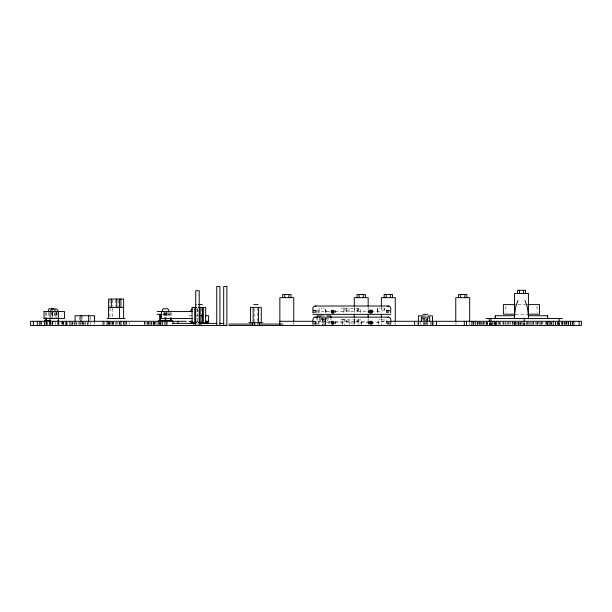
<?xml version="1.0" encoding="UTF-8"?>
<svg xmlns="http://www.w3.org/2000/svg" width="612" height="612" viewBox="0 0 612 612"><rect width="100%" height="100%" fill="white"/><g stroke="black" fill="none" stroke-linecap="round" stroke-linejoin="round"><path stroke-width="0.46" stroke-dasharray="3.06 2.29" d="M317.054 312.954L317.008 307.652M312.885 324.077L317.054 324.077L317.138 323.113L314.637 323.113M386.585 312.954L386.631 307.652M390.754 324.077L386.585 324.077L386.761 318.362M377.749 308.808L377.795 308.303L377.795 312.617M325.875 309.496L325.859 311.095L326.502 311.562M377.765 309.496L377.864 310.667M378.009 320.627L378.224 321.797L377.581 322.669M325.393 324.513L325.63 320.627M384.627 309.083L384.734 308.479L384.734 312.671M334.466 310.169L335.628 311.133L335.062 312.732M335.062 321.514L335.628 322.256L335.062 323.855M368.577 312.732L368.011 311.99L368.577 310.391M368.577 323.855L368.011 323.113L368.577 321.514M321.644 318.515L319.839 321.292L319.839 317.123M422.249 319.908L423.152 318.515M384.42 309.496C381.85 312.9 376.762 311.179 373.259 311.562M377.772 311.095L377.137 311.562M384.298 320.627L380.549 322.669L372.968 322.685M358.471 309.496L355.434 311.546L348.205 311.546L345.191 309.527M358.112 320.627C354.822 323.87 348.809 323.87 345.528 320.627M517.989 304.608L525.486 304.608M319.273 308.088L320.114 308.088M321.048 308.088L322.134 308.088M323.304 308.088L324.62 308.088M341.075 308.088L345.306 308.088M379.019 308.088L380.335 308.088M381.505 308.088L382.592 308.088M383.525 308.088L384.367 308.088M196.528 309.06L198.097 310.934M312.885 310.169L317.054 310.169M386.585 310.169L390.754 310.169M312.939 310.437L317.108 310.437M386.532 310.437L390.701 310.437M314.637 311.133L317.138 311.133M333.548 311.133L335.628 311.133M368.011 311.133L370.092 311.133M386.501 311.133L390.67 311.133M196.758 311.562L198.15 311.562M329.455 311.562L322.034 311.393L319.242 309.527M335.016 311.562L346.155 311.562M357.485 311.562L368.623 311.562M312.969 311.99L317.138 311.99M333.548 311.99L335.628 311.99M368.011 311.99L370.092 311.99M386.501 311.99L389.002 311.99M312.939 312.686L317.108 312.686M386.532 312.686L389.033 312.686M515.411 314.201L527.766 314.201M162.937 314.346L169.761 314.346L169.761 317.682M191.793 315.731L189.139 315.731L189.139 317.506M196.59 315.731L198.449 315.731M199.267 315.731L202.174 315.731M321.392 315.876L326.135 315.876M422.9 315.876L427.643 315.876M196.835 318.515L198.15 318.515M320.39 318.515L327.627 318.515M421.905 318.515L428.446 318.515M319.273 319.212L320.114 319.212M321.048 319.212L322.134 319.212M323.304 319.212L324.62 319.212M341.075 319.212L345.306 319.212M379.019 319.212L380.335 319.212M381.505 319.212L382.592 319.212M383.525 319.212L384.367 319.212M196.238 321.292L198.319 321.292M201.096 321.292L202.694 321.292M312.885 321.292L330.648 321.292M334.94 321.292L368.156 321.292M381.368 321.292L390.754 321.292M312.939 321.56L317.108 321.56L317.138 322.256L314.637 322.256M386.532 321.56L390.701 321.56M333.548 322.256L335.628 322.256M368.011 322.256L370.092 322.256M386.501 322.256L390.67 322.256M330.006 322.685L322.279 322.516L319.334 320.627M335.254 322.685L344.678 322.685L344.678 324.544M369.044 322.685L358.961 322.685L358.961 324.544M333.548 323.113L335.628 323.113M368.011 323.113L370.092 323.113M386.501 323.113L389.002 323.113M312.939 323.809L317.108 323.809M386.532 323.809L390.701 323.809M196.345 324.077L198.426 324.077M224.864 324.077L225.713 324.077M252.955 324.077L258.111 324.077M322.478 324.077L325.538 324.077M423.848 324.077L427.191 324.077L427.191 322.226M326.051 322.669L325.393 321.66M326.372 318.515L328.177 321.292L328.177 317.123M316.878 318.362L317.054 319.212M53.963 308.785L54.59 310.865M572.702 322.134L572.702 324.635M572.365 321.292L572.365 324.635M572.029 322.134L572.029 324.635M568.693 321.292L568.663 324.635M568.372 322.134L568.372 324.635M568.074 322.134L568.074 324.635M566.942 321.292L566.942 324.635M566.521 321.292L566.521 324.635M566.046 322.134L566.046 324.635M565.343 322.134L565.343 324.635M564.708 321.292L564.708 324.635M564.195 322.134L564.195 324.635M562.963 322.134L562.963 324.635M562.489 321.988L562.489 324.597M562.145 322.134L562.145 324.635M562.015 321.292L562.015 324.635M561.411 321.292L561.411 324.635M559.437 322.968L559.437 324.635M559.169 322.861L559.169 324.597M558.986 322.861L558.986 324.597M558.894 321.292L558.894 324.635M558.519 322.968L558.519 324.635M558.205 321.292L558.205 324.635M557.586 321.988L557.586 324.597M557.142 321.988L557.142 324.597M555.773 321.988L555.773 324.597M555.505 322.134L555.505 324.635M555.375 322.134L555.375 324.635M551.504 322.134L551.504 324.635M551.221 322.134L551.221 324.635M550.67 321.292L550.67 324.635M550.134 322.134L550.134 324.635M547.725 322.057L547.725 324.773M547.526 322.057L547.526 324.773M547.312 321.292L547.312 324.635M547.304 321.988L547.304 324.597M546.631 321.292L546.623 324.635M546.424 321.292L546.424 324.635M545.468 322.134L545.468 324.635M542.859 321.292L542.859 324.635M541.934 321.292L541.926 324.635M541.765 322.134L541.765 324.635M540.557 322.134L540.557 324.635M539.822 321.988L539.822 324.597M538.185 321.292L538.185 324.635M537.596 321.988L537.596 324.597M537.214 321.292L537.214 324.635M537.045 306.352L537.045 312.457M536.709 322.134L536.709 324.635M535.454 322.134L535.454 324.635M533.771 321.988L533.771 324.597M533.343 321.292L533.343 324.635M532.341 322.134L532.341 324.635M531.491 322.134L531.491 324.635M530.206 322.134L530.206 324.635M529.671 321.988L529.671 324.597M528.424 321.713L528.386 324.635M527.368 321.292L527.368 324.635M526.963 321.988L527.031 324.773M526.182 322.134L526.182 324.635M524.882 322.968L524.943 324.773M524.691 322.861L524.691 324.597M524.247 322.861L524.247 324.597M523.811 322.861L523.811 324.597M523.375 322.968L523.375 324.635M522.342 321.292L522.342 324.635M521.539 321.988L521.539 324.597M520.835 322.134L520.835 324.635M520.774 322.164L520.774 324.773M519.534 322.134L519.534 324.635M518.823 321.988L518.823 324.597M518.685 322.164L518.685 324.773M518.349 322.134L518.349 324.635M517.324 322.134L517.324 324.635M516.138 321.988L516.138 324.597M515.908 321.988L515.908 324.597M515.511 322.134L515.511 324.635M514.516 321.713L514.516 324.582M514.378 321.988L514.378 324.597M514.225 322.134L514.225 324.635M513.376 321.292L513.376 324.635M512.374 321.292L512.374 324.635M512.152 321.988L512.152 324.597M510.263 322.134L510.263 324.635M509.008 321.292L509.008 324.635M508.503 321.292L508.503 324.635M507.532 322.134L507.532 324.635M506.032 321.988L506.032 324.597M505.894 306.352L505.894 312.457M505.16 322.134L505.16 324.635M503.944 322.134L503.944 324.635M503.783 321.292L503.791 324.635M502.857 322.134L502.857 324.635M500.249 322.134L500.249 324.635M499.293 321.292L499.293 324.635M499.086 322.134L499.086 324.635M498.398 321.292L498.398 324.635M495.582 322.134L495.582 324.635M495.498 321.988L495.498 324.597M495.406 322.057L495.406 324.773M495.207 322.057L495.207 324.773M495.047 322.134L495.047 324.635M494.496 322.134L494.496 324.635M494.213 321.292L494.213 324.635M491.352 322.861L491.352 324.597M491.222 322.968L491.222 324.635M491.107 322.968L491.107 324.635M490.916 322.861L490.916 324.597M490.342 321.292L490.342 324.635M490.212 322.968L490.212 324.635M489.585 322.861L489.585 324.597M489.485 322.861L489.485 324.597M489.325 322.861L489.325 324.597M487.512 322.134L487.512 324.635M487.198 322.134L487.198 324.635M486.823 321.292L486.823 324.635M486.28 322.134L486.28 324.635M486.012 321.988L486.012 324.597M484.306 322.134L484.306 324.635M483.702 321.292L483.702 324.635M483.572 322.134L483.572 324.635M482.753 322.134L482.753 324.635M481.522 322.134L481.522 324.635M481.009 321.292L481.009 324.635M480.374 322.134L480.374 324.635M479.67 322.134L479.67 324.635M479.196 321.292L479.196 324.635M478.775 321.292L478.775 324.635M477.643 322.134L477.643 324.635M477.345 322.134L477.345 324.635M477.023 321.292L477.054 324.635M473.688 322.134L473.688 324.635M473.351 321.292L473.351 324.635M473.015 321.292L473.015 324.635M469.664 322.134L469.664 324.635M455.963 322.134L455.963 324.635M433.854 322.134L433.854 324.635M431.414 322.134L431.414 324.635M430.527 322.134L430.527 324.635M427.26 318.515L427.26 321.201M427.26 322.088L427.26 324.773M427.191 318.515L427.191 321.292M426.87 318.515L426.87 321.292M426.87 322.226L426.87 324.077M426.036 318.515L426.036 321.292M426.036 322.226L426.036 324.077M425.003 318.515L425.003 321.292M425.003 322.226L425.003 324.077M424.17 318.515L424.17 321.292M424.17 322.226L424.17 324.077M423.779 318.515L423.848 321.292M423.779 322.088L423.779 324.773M420.513 322.134L420.513 324.635M417.185 322.134L417.185 324.635M395.077 322.134L395.077 324.635M381.368 307.109L381.368 312.786M381.368 318.462L381.375 325.469M378.247 321.66L378.247 324.513M377.895 310.437L377.895 312.778M377.673 309.083L377.673 312.587M368.156 307.109L368.156 312.786M368.156 318.462L368.156 324.635M361.554 324.544L361.554 319.908L342.085 319.908L342.085 324.544M361.049 322.685L361.049 324.544M360.437 312.487L360.437 308.785L343.194 308.785L343.194 312.487M358.77 308.088L358.77 312.587M358.77 319.212L358.77 324.605M357.385 308.785L357.385 312.487M357.385 319.908L357.385 324.544M354.6 308.785L354.6 312.487M354.6 319.908L354.6 324.544M354.447 321.292L354.447 324.635M354.256 307.109L354.256 312.786M354.256 318.462L354.256 321.292M353.904 322.685L353.904 324.544M349.735 322.685L349.735 324.544M349.039 308.785L349.039 312.487M349.039 319.908L349.039 324.544M346.254 308.785L346.254 312.487M346.254 319.908L346.254 324.544M344.87 308.088L344.87 312.587M344.87 319.212L344.87 324.605M342.59 322.685L342.59 324.544M330.962 317.682L330.962 320.39M329.019 321.292L329.019 324.635M325.966 312.587L325.836 308.303L325.745 312.778M325.676 318.515L325.676 321.292M325.538 318.515L325.538 324.773M325.355 318.515L325.355 321.292M325.247 321.292L325.247 324.077M324.521 318.515L324.482 324.077M323.496 318.515L323.534 324.077M322.662 318.515L322.769 324.077M322.478 318.515L322.478 324.773M322.34 318.515L322.34 321.292M319.013 312.587L318.906 308.479L318.906 312.671M318.997 321.292L318.997 324.635M318.11 321.292L318.11 324.635M317.054 317.682L317.07 324.635M315.67 321.292L315.67 324.635M293.569 322.134L293.569 324.635M257.606 307.392L257.606 321.728M257.468 322.685L257.4 325.469M254.34 322.685L254.34 324.544M254.271 322.685L254.271 324.544M254.133 308.349L254.133 321.728M201.746 315.731L201.746 321.04M201.639 308.341L201.639 321.66M197.538 308.349L197.538 321.728M171.123 312.464L171.123 317.888M170.802 312.464L170.802 317.888M169.555 312.487L169.555 314.346M168.721 312.464L168.721 317.888M167.244 312.487L167.244 317.123M167.244 321.759L167.244 324.544M166.678 312.464L166.678 317.888M166.395 312.464L166.395 317.888M166.303 322.134L166.303 324.635M166.066 322.134L166.066 324.635M165.829 312.464L165.829 317.888M165.186 312.464L165.186 317.888M164.62 312.464L164.62 317.888M164.337 312.464L164.337 317.888M163.771 312.487L163.771 317.123M160.964 322.134L160.964 324.635M160.642 322.134L160.642 324.635M160.451 322.134L160.451 324.635M159.571 321.988L159.571 324.635M159.258 322.134L159.258 324.635M156.794 321.988L156.794 324.597M155.425 321.292L155.425 324.635M154.798 321.292L154.798 324.635M154.706 321.988L154.706 324.597M153.88 322.134L153.88 324.635L153.826 321.292M153.314 321.988L153.314 324.597M153.084 322.134L153.084 324.635M151.623 322.134L151.623 324.635M151.233 321.988L151.233 324.597M150.537 321.988L150.537 324.597M149.144 321.988L149.144 324.597M148.647 322.134L148.647 324.635M148.448 321.988L148.448 324.597M147.37 321.292L147.37 324.635M147.056 321.988L147.056 324.597M145.863 322.134L145.863 324.635M144.646 321.292L144.646 324.635M144.478 322.134L144.478 324.635M129.132 322.134L129.132 324.635M126.539 321.292L126.539 324.635M126.355 322.134L126.355 324.635M123.762 322.134L123.762 324.635M123.219 321.292L123.219 324.635M119.929 322.134L119.929 324.635M119.738 321.988L119.738 324.597M119.042 321.292L119.042 324.635M118.139 299.972L118.139 306.467M117.16 321.988L117.16 324.597M116.678 321.988L116.678 324.597M115.492 299.972L115.492 306.467M115.561 321.988L115.561 324.597M113.687 321.988L113.687 324.597M113.197 321.292L113.197 324.635M112.715 299.972L112.784 306.467M112.784 308.318L112.784 317.59M112.501 321.988L112.501 324.597M112.31 322.134L112.31 324.635M111.254 321.292L111.254 324.635M110.412 322.134L110.412 324.635M109.999 299.972L109.999 306.467M109.999 308.318L109.999 317.59M109.869 321.292L109.869 324.635M109.525 322.134L109.525 324.635M109.028 321.292L109.028 324.635M108.469 321.292L108.469 324.635M108.133 322.134L108.133 324.635M104.499 322.134L104.499 324.635M94.523 321.292L94.546 324.635M90.392 316.618L90.392 324.582M88.671 321.292L88.671 324.635M87.761 322.968L87.761 324.635M87.615 321.292L87.615 324.635M85.183 321.988L85.183 324.597M84.984 322.134L84.984 324.635M83.592 322.134L83.592 324.635M83.094 321.988L83.094 324.597M82.398 321.988L82.398 324.597M82.054 315.731L82.054 324.635M81.006 321.988L80.991 324.635M80.31 322.861L80.31 324.597M79.269 316.618L79.269 324.582M78.925 321.988L78.925 324.597M76.837 321.988L76.837 324.597M76.14 322.861L76.14 324.597M75.138 321.292L75.115 324.635M74.748 322.861L74.748 324.597M74.052 321.988L74.06 324.635M72.667 321.988L72.667 324.597M72.315 322.134L72.315 324.635M71.283 322.134L71.283 325.469M67.649 322.134L67.649 324.635M63.877 322.134L63.877 324.635M63.082 322.134L63.082 324.635M63.028 321.292L63.028 324.635M62.898 321.292L62.898 324.635M62.164 321.292L62.164 324.635M61.544 321.292L61.544 324.635M59.089 322.134L59.089 324.635M58.27 322.134L58.27 324.635M58.071 322.134L58.071 324.635M57.712 322.134L57.712 324.635M57.077 312.464L57.077 317.888M56.755 312.464L56.755 317.888M56.465 311.562L56.465 317.643M55.631 309.06L55.631 317.261M55.631 321.82L55.631 324.559M55.355 312.487L55.355 314.346L53.129 314.346L53.129 312.487M54.675 312.464L54.675 317.888M52.846 308.785L52.846 317.261M52.846 321.759L52.846 324.559M52.624 312.464L52.624 317.888M52.349 312.464L52.349 317.888M52.257 322.134L52.257 324.635M52.012 311.562L52.012 317.643M52.012 322.134L52.012 324.635M51.783 312.464L51.783 317.888M50.903 322.134L50.903 324.635M50.666 322.134L50.666 324.635M50.069 321.759L50.069 324.544M49.901 322.134L49.901 324.635M49.189 322.134L49.189 324.635M48.203 312.464L48.241 317.888M47.705 322.134L47.705 324.635M46.91 322.134L46.91 324.635M46.596 322.134L46.596 324.635M46.405 322.134L46.405 324.635M46.168 312.464L46.168 317.888M45.846 312.464L45.846 317.888M45.204 322.134L45.204 324.635M41.371 322.134L41.371 324.635M41.119 322.134L41.119 324.635M40.752 321.292L40.752 324.635"/><path stroke-width="0.92" d="M514.562 314.346L515.839 306.283L517.989 300.446M312.885 312.954C313.421 310.689 311.569 306.727 314.752 306.008L388.888 306.008C392.07 306.727 390.219 310.689 390.754 312.954M312.885 324.077C313.053 321.384 311.791 316.159 316.335 317.138M48.118 311.562L48.952 308.785L53.963 308.785M162.172 311.562L163.006 308.785L168.009 308.785L168.843 311.562M333.777 312.954L331.666 312.686L331.23 311.99L331.643 310.483M333.869 312.732L333.31 311.99L333.678 310.552M331.23 322.256L332.385 321.292L333.548 322.256L333.104 323.809L332.385 324.077L331.666 323.809L331.23 322.256L333.31 322.256L333.754 321.56M369.962 312.571L369.962 310.552M369.862 312.954L371.966 312.686L372.41 311.99L371.966 310.437L369.862 310.169M369.962 323.694L369.962 321.675M371.255 321.292L370.092 322.256L370.535 323.809L371.255 324.077L371.966 323.809L372.41 322.256L371.255 321.292L369.862 321.292M190.21 311.562L191.87 309.06L192.505 309.06M387.625 306.283L388.452 306.008M387.625 317.406L388.452 317.138M332.385 312.954L333.104 312.686L333.548 311.133L333.104 310.437L331.666 310.437L333.058 310.437M371.255 310.169L370.092 311.133L370.535 312.686L371.255 312.954M226.861 286.531L223.694 286.531L223.678 325.469M195.381 304.608L196.123 304.608M198.51 304.608L202.335 304.608M253.781 304.608L257.958 304.608M515.166 304.608L503.393 304.608L503.393 314.201L515.166 314.201M527.766 304.608L539.547 304.608L539.547 314.201L527.766 314.201M123.632 307.392L108.469 307.392L108.469 318.515M196.567 307.392L192.046 307.392L192.046 322.685M198.372 307.392L205.67 307.392L205.67 322.685M369.885 310.437L371.966 310.437M331.23 311.133L333.31 311.133M370.329 311.133L372.41 311.133M44.033 311.562L64.444 311.562L64.444 318.515L54.759 318.515M157.093 311.562L192.619 311.562M331.23 311.99L333.31 311.99M370.329 311.99L372.41 311.99M331.666 312.686L333.754 312.686M369.885 312.686L371.966 312.686M157.093 314.346L161.989 314.346M312.885 314.346L390.754 314.346M423.152 314.346L427.88 314.346M528.424 314.346L527.093 306.283L524.943 300.446M205.196 315.731L208.577 315.731L208.577 323.694M514.761 315.731L495.207 315.731L495.207 318.447M528.171 315.731L547.725 315.731L547.725 318.447M321.392 315.876L317.054 315.876L317.054 317.682M326.93 315.876L330.962 315.876L330.962 317.682M422.9 315.876L418.57 315.876L418.577 325.469M428.14 315.876L432.47 315.876L432.462 325.469M317.353 317.138L319.716 317.138M319.839 317.123L388.888 317.138C392.07 317.85 390.219 321.82 390.754 324.077M44.033 318.515L53.726 318.515M53.864 318.515L54.613 318.515M107.077 318.515L125.162 318.515M192.619 318.515L161.553 318.515L161.545 311.562M486.012 318.515L562.489 318.515M44.508 320.604L50.735 320.604M57.811 320.604L58.408 320.604M158.554 320.604L172.462 320.604M52.884 321.292L30.608 321.292L30.6 325.469L226.861 325.469M53.014 321.292L53.757 321.292M53.871 321.292L186.354 321.292M189.139 321.292L189.613 321.292M189.972 321.292L192.665 321.292M205.448 321.292L207.743 321.292M208.103 321.292L208.577 321.292M279.86 321.292L313.076 321.292M390.471 321.292L581.4 321.292L581.4 325.469L228.812 325.469M331.666 321.56L333.058 321.56M369.885 321.56L371.997 321.606M370.329 322.256L372.41 322.256M190.523 322.685L196.567 322.685M198.334 322.685L207.177 322.685M248.931 322.685L262.8 322.685M331.23 323.113L333.31 323.113L333.869 323.855M370.329 323.113L372.41 323.113M172.439 323.381L194.555 323.381M200.078 323.381L216.992 323.381M219.333 323.381L223.717 323.381M331.666 323.809L333.754 323.809M369.885 323.809L371.966 323.809M228.812 324.077L252.68 324.077M258.93 324.077L282.92 324.077M315.188 306.008L316.014 306.283M315.188 317.138L316.014 317.406M579.136 321.292L579.136 325.469M573.857 321.292L573.857 325.469M570.483 321.292L570.483 325.469M559.169 318.515L559.169 321.988M553.24 321.292L553.24 325.469M549.071 321.292L549.071 325.469M547.526 315.731L547.526 318.447M528.424 318.898L528.424 293.485L514.516 293.485L514.516 318.538M525.501 293.485L525.501 290.287L517.438 290.287L517.438 293.485M524.247 318.515L524.247 321.988M523.482 290.287L523.482 293.485M519.45 290.287L519.45 293.485M496.646 321.292L496.646 325.469M495.406 315.731L495.406 318.447M492.798 321.292L492.798 325.469M490.916 318.515L490.916 321.988M489.325 318.515L489.325 321.988M475.233 321.292L475.233 325.469M471.86 321.292L471.86 325.469M469.672 321.292L469.672 297.654L455.764 297.654L455.764 321.292M466.887 297.654L466.887 294.456L458.541 294.456L458.541 297.654M466.581 321.292L466.581 325.469M464.799 294.456L464.799 297.654M464.317 321.292L464.317 325.469M460.629 294.456L460.629 297.654M436.448 321.292L436.448 325.469M429.693 321.292L429.693 317.123L421.347 317.123L421.347 321.292M414.592 321.292L414.592 325.469M395.276 321.292L395.276 297.654L381.368 297.654L381.368 306.168M392.491 297.654L392.491 294.456L384.152 294.456L384.152 297.654M390.41 294.456L390.41 297.654M386.233 294.456L386.233 297.654M381.368 314.675L381.368 317.513M368.156 306.168L368.156 297.654L354.256 297.654L354.256 306.168M368.156 314.675L368.156 317.513M365.379 297.654L365.379 294.456L357.033 294.456L357.033 297.654M363.291 294.456L363.291 297.654M359.122 294.456L359.122 297.654M354.256 314.675L354.256 317.513M333.31 322.256L333.31 323.113M293.76 321.292L293.76 297.654L279.86 297.654L279.86 324.635M290.983 297.654L290.983 294.456L282.637 294.456L282.637 297.654M288.895 294.456L288.895 297.654M284.725 294.456L284.725 297.654M261.293 322.685L261.293 307.392L250.446 307.392L250.446 322.685M259.35 322.685L259.35 325.469M258.585 307.392L258.585 322.685M253.161 307.392L253.161 322.685M252.396 322.685L252.396 324.544M226.876 286.531L226.876 325.469M219.922 325.469L219.922 286.531L216.725 286.531L216.725 325.469M207.246 321.292L207.246 323.802M200.943 322.685L200.943 325.469M200.178 307.392L200.178 322.685M199.206 325.469L199.206 290.708L195.748 290.708L195.725 325.469M194.754 307.392L194.754 322.685M193.989 322.685L193.989 325.469M177.931 321.292L177.931 323.802M173.135 321.292L173.135 323.802M171.123 317.888L171.123 320.604M170.802 317.888L170.802 320.604M165.829 317.888L165.829 320.604M165.186 317.888L165.186 320.604M164.949 321.292L164.949 325.469M162.348 321.292L162.348 325.469M160.214 314.277L160.214 320.604M159.893 314.277L159.893 320.604M158.179 321.292L158.179 325.469M124.963 321.292L124.963 325.469M123.632 318.515L123.632 299.046L108.607 299.046L108.607 307.392M120.985 321.292L120.985 325.469M120.916 299.046L120.916 307.392M119.592 307.392L119.592 318.515M119.455 299.046L119.455 307.392M116.747 299.046L116.747 307.392M111.323 299.046L111.323 307.392M107.077 321.292L107.077 325.469M103.107 321.292L103.107 325.469M94.554 321.927L94.554 315.731L75.108 315.731L75.108 321.927M88.686 315.731L88.686 321.927M80.975 315.731L80.975 321.927M69.89 321.292L69.89 325.469M66.471 321.292L66.471 325.469M65.928 321.292L65.928 325.469M58.408 321.292L58.408 311.562L56.74 309.06L51.737 309.06L50.069 311.562L50.069 321.292M46.168 317.888L46.168 320.604M45.846 317.888L45.846 320.604M44.332 321.292L44.332 325.469M44.033 311.562L44.033 318.515M39.742 321.292L39.742 325.469M37.347 321.292L37.347 325.469M33.323 321.292L33.323 325.469M202.962 322.685L202.962 307.392L202.893 322.685"/></g></svg>
